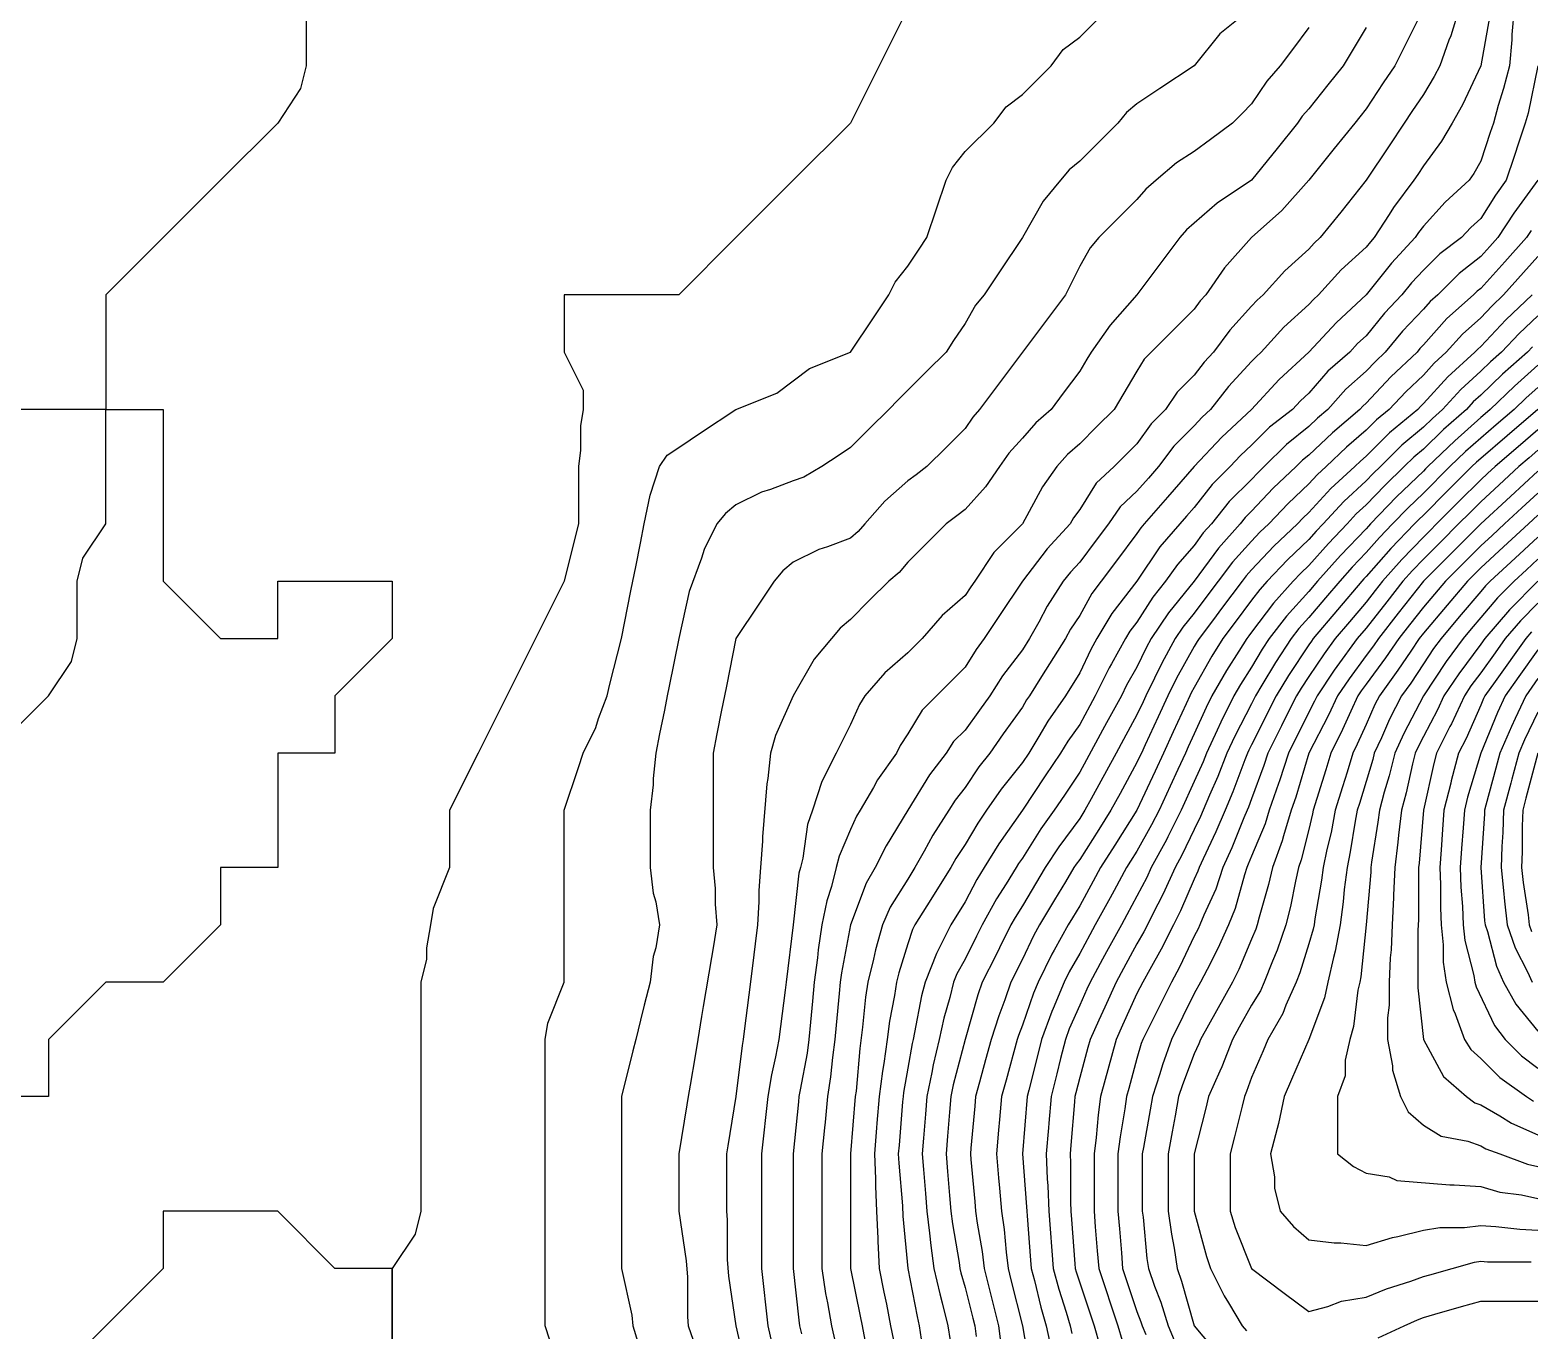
# Model space of a CAD drawing. Header units: inches. Extents: x 794995 to 811195, y 2485918 to 2508058.
# Drawn here: x 797295 to 798081, y 2490656 to 2491337 of the extents above; entities that cross this region are included whole.
import ezdxf

# ---------------------------------------------------------------- set-up
doc = ezdxf.new("R2010")
doc.units = ezdxf.units.IN
doc.header["$MEASUREMENT"] = 0
doc.layers.add('contour', color=7, linetype='Continuous')

msp = doc.modelspace()

# ---------------------------------------------------------------- linework, layer by layer
at = {"layer": 'contour'}
for points in [[(797440.16, 2491348.36), (797440.16, 2491318.36), (797437.16, 2491306.36), (797425.16, 2491288.36), (797395.16, 2491258.36), (797365.16, 2491228.36), (797335.16, 2491198.36), (797335.16, 2491138.36), (797365.16, 2491138.36), (797365.16, 2491048.36), (797395.16, 2491018.36), (797425.16, 2491018.36), (797425.16, 2491048.36), (797485.16, 2491048.36), (797485.16, 2491018.36), (797455.16, 2490988.36), (797455.16, 2490958.36), (797425.16, 2490958.36), (797425.16, 2490928.36), (797425.16, 2490898.36), (797395.16, 2490898.36), (797395.16, 2490868.36), (797365.16, 2490838.36), (797335.16, 2490838.36), (797305.16, 2490808.36), (797305.16, 2490778.36), (797215.16, 2490778.36)], [(797755.16, 2491348.36), (797740.16, 2491318.36), (797725.16, 2491288.36), (797695.16, 2491258.36), (797665.16, 2491228.36), (797635.16, 2491198.36), (797575.16, 2491198.36), (797575.16, 2491168.36), (797585.16, 2491148.36), (797585.16, 2491138.36), (797583.73, 2491129.79), (797583.73, 2491116.93), (797582.66, 2491108.36), (797582.66, 2491078.36), (797581.16, 2491072.36), (797575.16, 2491048.36), (797560.16, 2491018.36), (797545.16, 2490988.36), (797530.16, 2490958.36), (797515.16, 2490928.36), (797515.16, 2490898.36), (797506.59, 2490876.93), (797505.16, 2490868.36), (797503.16, 2490856.36), (797503.16, 2490850.36), (797500.16, 2490838.36), (797500.16, 2490718.36), (797497.16, 2490706.36), (797485.16, 2490688.36), (797485.16, 2490568.36)], [(797567.66, 2490650.86), (797565.16, 2490658.36), (797565.16, 2490808.36), (797566.59, 2490816.93), (797575.16, 2490838.36), (797575.16, 2490928.36), (797582.66, 2490950.86), (797585.16, 2490958.36), (797591.83, 2490971.7), (797593.16, 2490976.36), (797597.66, 2490988.36), (797599.16, 2490994.36), (797605.16, 2491018.36), (797610.16, 2491043.36), (797611.16, 2491048.36), (797612.66, 2491055.86), (797615.16, 2491068.36), (797617.16, 2491078.36), (797620.16, 2491093.36), (797625.16, 2491108.36), (797629.16, 2491114.36), (797635.16, 2491118.36), (797647.16, 2491126.36), (797665.16, 2491138.36), (797686.59, 2491146.93), (797703.73, 2491159.79), (797725.16, 2491168.36), (797737.16, 2491186.36), (797745.16, 2491198.36), (797748.49, 2491205.03), (797755.16, 2491213.36), (797761.16, 2491222.36), (797765.16, 2491228.36), (797775.16, 2491258.36), (797778.49, 2491265.03), (797785.16, 2491273.36), (797800.16, 2491288.36), (797806.59, 2491296.93), (797815.16, 2491303.36), (797830.16, 2491318.36), (797836.59, 2491326.93), (797845.16, 2491333.36), (797860.16, 2491348.36)], [(797935.16, 2491348.36), (797918.49, 2491335.03), (797905.16, 2491318.36), (797887.16, 2491306.36), (797875.16, 2491298.36), (797869.7, 2491293.82), (797865.16, 2491288.36), (797855.16, 2491278.36), (797845.16, 2491268.36), (797839.7, 2491263.82), (797835.16, 2491258.36), (797826.07, 2491247.45), (797815.16, 2491228.36), (797803.16, 2491210.36), (797795.16, 2491198.36), (797790.61, 2491192.91), (797785.16, 2491183.36), (797779.16, 2491174.36), (797775.16, 2491168.36), (797765.16, 2491158.36), (797755.16, 2491148.36), (797750.16, 2491143.36), (797745.16, 2491138.36), (797735.16, 2491128.36), (797725.16, 2491118.36), (797719.16, 2491114.36), (797710.16, 2491108.36), (797700.61, 2491102.91), (797695.16, 2491100.86), (797683.16, 2491096.36), (797678.49, 2491095.03), (797665.16, 2491088.36), (797659.7, 2491083.82), (797655.16, 2491078.36), (797648.49, 2491065.03), (797647.16, 2491060.36), (797640.61, 2491042.91), (797635.16, 2491018.36), (797630.16, 2490993.36), (797629.16, 2490988.36), (797627.66, 2490980.86), (797625.16, 2490968.36), (797623.16, 2490958.36), (797621.83, 2490945.03), (797621.83, 2490941.7), (797620.16, 2490928.36), (797620.16, 2490898.36), (797621.83, 2490885.03), (797623.16, 2490880.36), (797625.16, 2490868.36), (797623.16, 2490856.36), (797621.83, 2490851.7), (797620.16, 2490838.36), (797617.16, 2490826.36), (797615.16, 2490818.36), (797612.66, 2490808.36), (797611.16, 2490802.36), (797605.16, 2490778.36), (797605.16, 2490688.36), (797610.61, 2490663.82), (797611.16, 2490658.36), (797613.73, 2490649.79)], [(798025.16, 2491348.36), (798010.16, 2491318.36), (798004.16, 2491309.36), (797995.16, 2491295.86), (797991.83, 2491291.69), (797989.16, 2491288.36), (797978.49, 2491275.03), (797965.16, 2491258.36), (797951.04, 2491242.48), (797935.16, 2491228.36), (797921.04, 2491212.48), (797911.16, 2491198.36), (797908.32, 2491195.2), (797905.16, 2491190.86), (797882.66, 2491168.36), (797878.91, 2491164.61), (797875.16, 2491158.36), (797863.16, 2491138.36), (797854.16, 2491129.36), (797845.16, 2491120.36), (797838.84, 2491114.68), (797833.16, 2491108.36), (797825.75, 2491097.77), (797815.16, 2491078.36), (797800.16, 2491063.36), (797790.16, 2491048.36), (797788.16, 2491045.36), (797785.16, 2491040.86), (797773.16, 2491030.36), (797762.66, 2491018.36), (797755.16, 2491010.86), (797743.16, 2491000.36), (797732.66, 2490988.36), (797729.77, 2490983.75), (797725.16, 2490973.36), (797717.66, 2490958.36), (797710.16, 2490943.36), (797705.16, 2490928.36), (797702.66, 2490920.86), (797700.16, 2490903.36), (797698.91, 2490898.36), (797698.16, 2490895.36), (797695.16, 2490868.36), (797691.41, 2490838.36), (797690.87, 2490834.07), (797688.49, 2490815.03), (797687.66, 2490808.36), (797685.93, 2490799.13), (797683.73, 2490789.79), (797681.83, 2490778.36), (797678.49, 2490748.36), (797678.49, 2490688.36), (797681.83, 2490658.36), (797684.25, 2490647.45)], [(798043.91, 2491348.36), (798039.44, 2491334.08), (798038.49, 2491331.7), (798033.73, 2491318.36), (798030.87, 2491312.65), (798025.16, 2491303.36), (798019.16, 2491294.36), (798015.16, 2491288.36), (798007.16, 2491276.36), (797995.16, 2491258.36), (797981.83, 2491241.7), (797971.16, 2491228.36), (797968.02, 2491225.5), (797965.16, 2491222.36), (797952.53, 2491210.99), (797941.16, 2491198.36), (797938.02, 2491195.5), (797935.16, 2491192.36), (797923.73, 2491179.79), (797915.16, 2491168.36), (797910.38, 2491163.14), (797905.16, 2491156.36), (797896.16, 2491147.36), (797890.16, 2491138.36), (797882.66, 2491130.86), (797875.16, 2491120.36), (797869.16, 2491114.36), (797863.16, 2491108.36), (797853.73, 2491099.79), (797845.16, 2491085.86), (797842, 2491081.52), (797840.16, 2491078.36), (797828.2, 2491065.32), (797815.16, 2491048.36), (797803.16, 2491030.36), (797795.16, 2491018.36), (797790.87, 2491012.65), (797785.16, 2491003.36), (797770.16, 2490988.36), (797762.66, 2490980.86), (797755.16, 2490968.36), (797751.16, 2490962.36), (797749.16, 2490958.36), (797739.28, 2490944.24), (797737.16, 2490940.36), (797730.16, 2490928.36), (797728.32, 2490925.2), (797725.16, 2490918.36), (797719.16, 2490904.36), (797717.66, 2490898.36), (797715.16, 2490888.36), (797712.66, 2490880.86), (797710.16, 2490868.36), (797708.2, 2490855.32), (797707.79, 2490850.99), (797706.07, 2490838.36), (797705.16, 2490828.36), (797704.16, 2490817.36), (797703.34, 2490808.36), (797702.36, 2490801.16), (797698.69, 2490781.89), (797698.16, 2490778.36), (797697.89, 2490775.63), (797695.16, 2490748.36), (797695.16, 2490688.36), (797698.02, 2490661.22), (797698.49, 2490658.36), (797699.44, 2490654.07)], [(798059.77, 2491343.75), (798055.16, 2491318.36), (798045.69, 2491297.84), (798040.16, 2491288.36), (798034.63, 2491278.89), (798025.16, 2491265.86), (798022.16, 2491261.36), (798020.16, 2491258.36), (798009.44, 2491244.08), (798007.16, 2491240.36), (797999.44, 2491228.36), (797997.38, 2491226.14), (797995.16, 2491223.36), (797982.12, 2491211.4), (797970.16, 2491198.36), (797967.56, 2491195.96), (797965.16, 2491193.36), (797952.12, 2491181.4), (797940.16, 2491168.36), (797937.56, 2491165.96), (797935.16, 2491163.36), (797923.16, 2491150.36), (797913.73, 2491138.36), (797909.3, 2491134.22), (797905.16, 2491129.79), (797894.44, 2491119.07), (797886.41, 2491108.36), (797881.16, 2491102.36), (797875.16, 2491095.5), (797866.27, 2491087.25), (797860.16, 2491078.36), (797853.73, 2491069.79), (797845.16, 2491058.36), (797840.36, 2491053.16), (797836.59, 2491048.36), (797828.2, 2491035.32), (797823.73, 2491026.93), (797818.91, 2491018.36), (797815.16, 2491012.36), (797804.72, 2490998.8), (797798.02, 2490988.36), (797792.66, 2490980.86), (797785.16, 2490970.36), (797779.16, 2490964.36), (797775.16, 2490958.36), (797766.59, 2490946.93), (797755.16, 2490928.36), (797743.73, 2490909.79), (797738.02, 2490898.36), (797733.34, 2490890.18), (797725.16, 2490868.36), (797720.36, 2490843.16), (797719.7, 2490838.36), (797719.16, 2490832.36), (797717.66, 2490815.86), (797716.98, 2490808.36), (797715.69, 2490798.89), (797714.72, 2490788.8), (797713.16, 2490778.36), (797711.83, 2490765.03), (797711.52, 2490762), (797710.16, 2490748.36), (797710.16, 2490688.36), (797712.12, 2490675.32), (797713.16, 2490670.36), (797715.16, 2490658.36), (797720.87, 2490632.65)], [(798072.66, 2491348.36), (798071.52, 2491334.73), (798071.52, 2491332), (798070.16, 2491318.36), (798067.16, 2491306.36), (798064.39, 2491297.59), (798061.83, 2491288.36), (798060.16, 2491283.36), (798055.16, 2491268.36), (798051.63, 2491261.89), (798049.16, 2491258.36), (798036.59, 2491246.93), (798025.16, 2491234.36), (798022.55, 2491230.97), (798020.87, 2491228.36), (798008.49, 2491215.03), (797995.16, 2491198.36), (797979.56, 2491183.96), (797965.16, 2491168.36), (797949.56, 2491153.96), (797935.16, 2491138.36), (797919.64, 2491123.88), (797905.16, 2491108.36), (797891.16, 2491092.36), (797878.91, 2491078.36), (797877.16, 2491076.36), (797875.16, 2491073.36), (797864.44, 2491059.07), (797856.41, 2491048.36), (797851.59, 2491041.93), (797845.16, 2491030.36), (797840.36, 2491023.16), (797837.66, 2491018.36), (797825.16, 2490998.36), (797818.91, 2490988.36), (797817.38, 2490986.14), (797815.16, 2490982.36), (797805.16, 2490968.36), (797798.02, 2490958.36), (797792.36, 2490951.16), (797785.16, 2490940.36), (797779.94, 2490933.58), (797776.59, 2490928.36), (797768.2, 2490915.32), (797763.73, 2490906.93), (797758.91, 2490898.36), (797755.16, 2490892.36), (797745.93, 2490877.59), (797741.83, 2490868.36), (797738.2, 2490855.32), (797737.16, 2490850.36), (797734.16, 2490838.36), (797732.98, 2490830.54), (797731.48, 2490814.68), (797729.96, 2490803.56), (797728.02, 2490781.22), (797727.66, 2490778.36), (797725.16, 2490748.36), (797725.16, 2490688.36), (797730.16, 2490663.36), (797731.16, 2490658.36), (797732.66, 2490650.86)], [(797965.16, 2491338.36), (797956.59, 2491326.93), (797950.16, 2491318.36), (797943.16, 2491310.36), (797935.16, 2491298.36), (797930.16, 2491293.36), (797925.16, 2491288.36), (797913.73, 2491279.79), (797905.16, 2491273.36), (797895.93, 2491267.59), (797885.16, 2491258.36), (797879.77, 2491253.75), (797875.16, 2491248.36), (797865.16, 2491238.36), (797855.16, 2491228.36), (797850.61, 2491222.91), (797845.16, 2491213.36), (797837.66, 2491198.36), (797815.16, 2491168.36), (797792.66, 2491138.36), (797789.16, 2491134.36), (797785.16, 2491128.36), (797775.16, 2491118.36), (797765.16, 2491108.36), (797759.44, 2491104.07), (797755.16, 2491100.86), (797743.16, 2491090.36), (797732.66, 2491078.36), (797729.16, 2491074.36), (797725.16, 2491070.86), (797713.16, 2491066.36), (797708.49, 2491065.03), (797695.16, 2491058.36), (797689.7, 2491053.82), (797685.16, 2491048.36), (797677.16, 2491036.36), (797665.16, 2491018.36), (797660.16, 2490993.36), (797659.16, 2490988.36), (797657.66, 2490980.86), (797655.16, 2490968.36), (797653.16, 2490958.36), (797653.16, 2490898.36), (797654.25, 2490887.45), (797654.25, 2490879.27), (797655.16, 2490868.36), (797653.16, 2490856.36), (797652.3, 2490851.22), (797648.02, 2490825.5), (797647.16, 2490820.36), (797645.16, 2490808.36), (797643.73, 2490799.79), (797641.16, 2490784.36), (797640.16, 2490778.36), (797639.44, 2490774.07), (797635.16, 2490748.36), (797635.16, 2490718.36), (797639.16, 2490692.36), (797639.77, 2490683.75), (797639.77, 2490662.98), (797640.16, 2490658.36), (797642.66, 2490650.86)], [(797995.16, 2491338.36), (797983.16, 2491318.36), (797975.16, 2491308.36), (797965.16, 2491295.86), (797961.63, 2491291.89), (797959.16, 2491288.36), (797948.49, 2491275.03), (797935.16, 2491258.36), (797917.16, 2491246.36), (797905.16, 2491235.86), (797901.16, 2491232.36), (797897.66, 2491228.36), (797875.16, 2491198.36), (797861.04, 2491182.48), (797851.16, 2491168.36), (797848.91, 2491164.61), (797845.16, 2491158.36), (797836.59, 2491146.93), (797830.16, 2491138.36), (797822.22, 2491131.3), (797815.16, 2491123.36), (797808.1, 2491115.42), (797803.16, 2491108.36), (797795.75, 2491097.77), (797785.16, 2491085.86), (797780.87, 2491082.65), (797775.16, 2491078.36), (797765.16, 2491068.36), (797755.16, 2491058.36), (797750.54, 2491052.98), (797745.16, 2491048.36), (797735.16, 2491038.36), (797725.16, 2491028.36), (797719.7, 2491023.82), (797715.16, 2491018.36), (797706.07, 2491007.45), (797695.16, 2490988.36), (797685.93, 2490967.59), (797683.16, 2490958.36), (797681.83, 2490945.03), (797681.31, 2490942.21), (797679.01, 2490914.51), (797679.01, 2490912.21), (797678.02, 2490898.36), (797677.16, 2490886.36), (797677.16, 2490880.36), (797676.41, 2490868.36), (797675.16, 2490858.36), (797673.73, 2490846.93), (797671.83, 2490831.69), (797669.44, 2490812.65), (797668.91, 2490808.36), (797668.32, 2490805.2), (797665.16, 2490778.36), (797660.87, 2490752.65), (797660.16, 2490748.36), (797660.16, 2490718.36), (797660.54, 2490713.75), (797660.54, 2490692.98), (797661.16, 2490684.36), (797665.16, 2490658.36), (797670.61, 2490633.82)], [(798085.16, 2491318.36), (798079.94, 2491293.58), (798078.49, 2491288.36), (798075.16, 2491278.36), (798072.66, 2491270.86), (798068.49, 2491258.36), (798062.9, 2491250.62), (798055.16, 2491238.36), (798049.94, 2491233.58), (798045.16, 2491228.36), (798033.73, 2491219.79), (798025.16, 2491211.22), (798018.95, 2491204.57), (798013.91, 2491198.36), (798004.84, 2491188.68), (797995.16, 2491176.93), (797990.71, 2491172.81), (797986.59, 2491168.36), (797975.16, 2491158.36), (797965.16, 2491146.93), (797960.71, 2491142.81), (797956.59, 2491138.36), (797944.53, 2491128.99), (797935.16, 2491119.61), (797929.35, 2491114.17), (797923.91, 2491108.36), (797914.53, 2491098.99), (797905.16, 2491086.93), (797901.16, 2491082.36), (797897.66, 2491078.36), (797887.16, 2491066.36), (797875.16, 2491048.36), (797862.03, 2491031.49), (797854.16, 2491018.36), (797850.97, 2491012.56), (797845.16, 2491000.36), (797837.66, 2490988.36), (797828.49, 2490975.03), (797823.73, 2490966.93), (797818.49, 2490958.36), (797815.16, 2490953.36), (797804.05, 2490939.47), (797796.41, 2490928.36), (797791.83, 2490921.69), (797785.16, 2490910.36), (797780.36, 2490903.16), (797777.66, 2490898.36), (797765.16, 2490878.36), (797758.91, 2490868.36), (797757.66, 2490865.86), (797755.16, 2490858.36), (797750.36, 2490843.16), (797749.16, 2490838.36), (797748.1, 2490831.3), (797745.56, 2490817.96), (797744.25, 2490808.36), (797742.53, 2490795.73), (797741.83, 2490791.7), (797740.16, 2490778.36), (797739.01, 2490764.51), (797738.8, 2490762), (797737.66, 2490748.36), (797738.2, 2490735.32), (797738.2, 2490731.4), (797738.8, 2490718.36), (797739.44, 2490704.08), (797739.44, 2490702.65), (797740.16, 2490688.36), (797742.66, 2490675.86), (797743.91, 2490669.61), (797746.16, 2490658.36), (797747.66, 2490650.86)], [(798085.16, 2491258.36), (798072.43, 2491241.09), (798064.16, 2491228.36), (798059.9, 2491223.62), (798055.16, 2491218.36), (798043.91, 2491209.61), (798032.66, 2491198.36), (798028.69, 2491194.83), (798025.16, 2491190.86), (798014.25, 2491179.27), (798005.16, 2491168.36), (798000.02, 2491163.5), (797995.16, 2491158.36), (797984.57, 2491148.95), (797975.16, 2491138.36), (797969.77, 2491133.75), (797965.16, 2491129.36), (797953.49, 2491120.03), (797941.83, 2491108.36), (797938.4, 2491105.12), (797935.16, 2491101.69), (797923.49, 2491090.03), (797914.16, 2491078.36), (797909.9, 2491073.62), (797905.16, 2491067.11), (797896.34, 2491057.19), (797890.16, 2491048.36), (797883.49, 2491040.03), (797875.16, 2491026.93), (797871.41, 2491022.11), (797869.16, 2491018.36), (797861.83, 2491005.03), (797860.61, 2491002.91), (797853.34, 2490988.36), (797850.45, 2490983.07), (797845.16, 2490973.36), (797838.95, 2490964.57), (797835.16, 2490958.36), (797827.16, 2490946.36), (797815.16, 2490928.36), (797802.75, 2490910.78), (797795.16, 2490898.36), (797791.37, 2490892.15), (797785.16, 2490880.36), (797777.66, 2490868.36), (797770.16, 2490853.36), (797764.16, 2490838.36), (797762.36, 2490831.16), (797758.69, 2490811.89), (797757.89, 2490808.36), (797757.38, 2490806.14), (797755.16, 2490793.36), (797752.94, 2490780.58), (797752.66, 2490778.36), (797752.43, 2490775.63), (797750.54, 2490752.98), (797750.16, 2490748.36), (797750.36, 2490743.56), (797752.3, 2490721.22), (797752.55, 2490715.75), (797755.16, 2490688.36), (797759.96, 2490663.16), (797761.16, 2490658.36), (797762.22, 2490651.3)], [(798081.52, 2491232), (798079.16, 2491228.36), (798067.79, 2491215.73), (798055.16, 2491201.69), (798053.28, 2491200.24), (798051.41, 2491198.36), (798037.51, 2491186.01), (798025.16, 2491172.11), (798023.34, 2491170.18), (798021.83, 2491168.36), (798008.13, 2491155.39), (797995.16, 2491141.69), (797993.39, 2491140.13), (797991.83, 2491138.36), (797977.47, 2491126.05), (797965.16, 2491114.36), (797961.83, 2491111.69), (797958.49, 2491108.36), (797946.51, 2491097.01), (797935.16, 2491085.03), (797931.83, 2491081.69), (797929.16, 2491078.36), (797917.79, 2491065.73), (797905.16, 2491048.36), (797891.66, 2491031.86), (797882.66, 2491018.36), (797880.02, 2491013.5), (797875.16, 2491003.36), (797869.7, 2490993.82), (797866.98, 2490988.36), (797859.28, 2490974.24), (797857.16, 2490970.36), (797848.69, 2490954.83), (797845.16, 2490948.36), (797837.16, 2490936.36), (797831.83, 2490928.36), (797824.84, 2490918.68), (797815.16, 2490903.36), (797813.09, 2490900.43), (797811.83, 2490898.36), (797806.59, 2490889.79), (797801.61, 2490881.91), (797794.16, 2490868.36), (797791.16, 2490862.36), (797785.16, 2490850.36), (797780.87, 2490842.65), (797779.16, 2490838.36), (797777.16, 2490830.36), (797774.05, 2490819.47), (797771.52, 2490808.36), (797768.49, 2490795.03), (797767.79, 2490790.99), (797765.16, 2490778.36), (797764.39, 2490769.13), (797763.34, 2490756.54), (797762.66, 2490748.36), (797763.34, 2490740.18), (797764.39, 2490727.59), (797765.16, 2490718.36), (797766.59, 2490706.93), (797767.16, 2490700.36), (797768.8, 2490688.36), (797771.83, 2490675.03), (797773.16, 2490670.36), (797776.16, 2490658.36), (797777.33, 2490650.54)], [(798085.16, 2491218.36), (798067.16, 2491198.36), (798061.01, 2491192.51), (798055.16, 2491186.36), (798045.69, 2491177.84), (798037.16, 2491168.36), (798030.87, 2491162.65), (798025.16, 2491156.36), (798015.93, 2491147.59), (798007.16, 2491138.36), (798000.61, 2491132.91), (797995.16, 2491127.45), (797984.92, 2491118.61), (797974.16, 2491108.36), (797969.44, 2491104.07), (797965.16, 2491099.36), (797954.39, 2491089.13), (797944.16, 2491078.36), (797939.55, 2491073.97), (797935.16, 2491069.36), (797925.16, 2491058.36), (797917.66, 2491048.36), (797912.3, 2491041.22), (797905.16, 2491031.7), (797899.16, 2491024.36), (797895.16, 2491018.36), (797888.13, 2491005.39), (797884.39, 2490997.59), (797879.77, 2490988.36), (797878.32, 2490985.2), (797875.16, 2490978.36), (797868.1, 2490965.42), (797864.25, 2490958.36), (797851.16, 2490934.36), (797847.89, 2490928.36), (797846.83, 2490926.7), (797845.16, 2490924.07), (797834.25, 2490909.27), (797827.16, 2490898.36), (797815.16, 2490878.36), (797811.29, 2490872.23), (797809.16, 2490868.36), (797803.16, 2490856.36), (797801.16, 2490852.36), (797794.16, 2490838.36), (797791.83, 2490831.69), (797785.16, 2490808.36), (797778.95, 2490784.57), (797777.66, 2490778.36), (797776.98, 2490770.18), (797775.93, 2490757.59), (797775.16, 2490748.36), (797775.93, 2490739.13), (797776.98, 2490726.54), (797777.66, 2490718.36), (797778.49, 2490711.69), (797782, 2490691.52), (797782.43, 2490688.36), (797782.94, 2490686.14), (797785.16, 2490678.36), (797789.16, 2490662.36), (797790.16, 2490658.36), (797790.87, 2490652.65)], [(798082.16, 2491198.36), (798068.33, 2491185.19), (798055.16, 2491171.36), (798053.58, 2491169.94), (798052.16, 2491168.36), (798038.02, 2491155.5), (798025.16, 2491141.36), (798023.62, 2491139.9), (798022.16, 2491138.36), (798007.43, 2491126.09), (797995.16, 2491113.82), (797992.23, 2491111.29), (797989.16, 2491108.36), (797976.59, 2491096.93), (797965.16, 2491084.36), (797962.08, 2491081.44), (797959.16, 2491078.36), (797946.87, 2491066.65), (797935.16, 2491054.36), (797932.3, 2491051.22), (797930.16, 2491048.36), (797919.44, 2491034.08), (797915.16, 2491028.36), (797907.66, 2491018.36), (797906.7, 2491016.82), (797905.16, 2491014.07), (797895.93, 2490997.59), (797891.31, 2490988.36), (797886.21, 2490977.31), (797879.44, 2490962.65), (797877.47, 2490958.36), (797876.74, 2490956.78), (797875.16, 2490953.36), (797866.34, 2490937.19), (797861.52, 2490928.36), (797855.16, 2490918.36), (797845.16, 2490902.65), (797843.34, 2490900.18), (797842.16, 2490898.36), (797837.66, 2490890.86), (797832.03, 2490881.49), (797824.16, 2490868.36), (797820.97, 2490862.56), (797815.16, 2490850.36), (797809.16, 2490838.36), (797805.93, 2490829.13), (797802.75, 2490820.78), (797798.8, 2490808.36), (797795.87, 2490797.65), (797792.66, 2490785.86), (797790.61, 2490778.36), (797790.16, 2490773.36), (797788.16, 2490751.36), (797787.89, 2490748.36), (797788.16, 2490745.36), (797790.16, 2490723.36), (797790.61, 2490718.36), (797791.48, 2490712.05), (797794.05, 2490697.25), (797795.16, 2490688.36), (797802.66, 2490658.36), (797804.05, 2490647.25)], [(798085.16, 2491187.45), (798075.39, 2491178.13), (798066.07, 2491168.36), (798060.27, 2491163.25), (798055.16, 2491158.36), (798044.72, 2491148.8), (798035.16, 2491138.36), (798029.86, 2491133.66), (798025.16, 2491129.13), (798013.91, 2491119.61), (798002.66, 2491108.36), (797998.83, 2491104.69), (797995.16, 2491100.86), (797983.42, 2491090.1), (797972.66, 2491078.36), (797968.99, 2491074.53), (797965.16, 2491070.18), (797954, 2491059.52), (797943.34, 2491048.36), (797939.44, 2491044.07), (797935.16, 2491038.36), (797926.59, 2491026.93), (797920.16, 2491018.36), (797914.39, 2491009.13), (797905.16, 2490992.65), (797903.62, 2490989.9), (797902.85, 2490988.36), (797900.87, 2490984.07), (797894.11, 2490969.41), (797889.01, 2490958.36), (797884.63, 2490948.89), (797875.16, 2490928.36), (797863.49, 2490910.03), (797856.07, 2490898.36), (797852.22, 2490891.3), (797845.16, 2490878.36), (797841.41, 2490872.11), (797839.16, 2490868.36), (797831.83, 2490855.03), (797830.61, 2490852.91), (797823.34, 2490838.36), (797820.97, 2490832.56), (797815.16, 2490815.86), (797813.09, 2490810.43), (797812.43, 2490808.36), (797806.59, 2490786.93), (797804.25, 2490778.36), (797803.16, 2490766.36), (797802.66, 2490760.86), (797801.52, 2490748.36), (797802.66, 2490735.86), (797803.16, 2490730.36), (797804.25, 2490718.36), (797805.56, 2490708.76), (797806.59, 2490696.93), (797807.66, 2490688.36), (797809.16, 2490682.36), (797815.16, 2490658.36), (797819.6, 2490632.81)], [(798082.37, 2491171.15), (798079.7, 2491168.36), (798066.65, 2491156.87), (798055.16, 2491145.86), (798051.25, 2491142.27), (798047.66, 2491138.36), (798035.75, 2491127.77), (798025.16, 2491117.59), (798020.16, 2491113.36), (798015.16, 2491108.36), (798004.96, 2491098.57), (797995.16, 2491088.36), (797989.94, 2491083.58), (797985.16, 2491078.36), (797975.37, 2491068.15), (797965.16, 2491056.54), (797960.97, 2491052.55), (797956.98, 2491048.36), (797946.59, 2491036.93), (797935.16, 2491021.69), (797933.73, 2491019.79), (797932.66, 2491018.36), (797928.49, 2491011.69), (797921.99, 2491001.53), (797914.39, 2490988.36), (797911.31, 2490982.21), (797905.16, 2490968.36), (797902, 2490961.52), (797900.54, 2490958.36), (797896.59, 2490949.79), (797892.53, 2490940.99), (797886.7, 2490928.36), (797882.85, 2490920.67), (797875.16, 2490906.93), (797871.83, 2490901.69), (797869.7, 2490898.36), (797863.16, 2490886.36), (797861.04, 2490882.48), (797853.34, 2490868.36), (797850.45, 2490863.07), (797845.16, 2490853.36), (797839.7, 2490843.82), (797836.98, 2490838.36), (797831.31, 2490824.51), (797830.61, 2490822.91), (797825.16, 2490808.36), (797823.16, 2490800.36), (797818.49, 2490781.69), (797817.66, 2490778.36), (797815.16, 2490748.36), (797817.38, 2490720.58), (797817.47, 2490718.36), (797817.66, 2490715.86), (797819.44, 2490692.65), (797819.77, 2490688.36), (797821.48, 2490682.05), (797824.84, 2490668.04), (797827.66, 2490658.36), (797830.68, 2490643.88)], [(798085.16, 2491161.44), (798072.91, 2491150.61), (798060.16, 2491138.36), (798057.47, 2491136.05), (798055.16, 2491134.07), (798041.57, 2491121.95), (798027.47, 2491108.36), (798026.31, 2491107.21), (798025.16, 2491106.05), (798011.04, 2491092.48), (797997.47, 2491078.36), (797996.34, 2491077.18), (797995.16, 2491075.86), (797981.69, 2491061.83), (797969.77, 2491048.36), (797965.16, 2491042.91), (797953.42, 2491030.1), (797944.39, 2491018.36), (797940.74, 2491012.78), (797935.16, 2491003.36), (797929.31, 2490994.22), (797925.93, 2490988.36), (797919.01, 2490974.51), (797917.16, 2490970.36), (797911.59, 2490958.36), (797909.77, 2490953.75), (797905.16, 2490943.36), (797898.24, 2490928.36), (797891.31, 2490914.51), (797890.56, 2490912.96), (797882.66, 2490898.36), (797880.3, 2490893.22), (797875.16, 2490883.36), (797869.86, 2490873.65), (797866.98, 2490868.36), (797859.28, 2490854.24), (797857.16, 2490850.36), (797850.61, 2490838.36), (797848.91, 2490834.61), (797845.16, 2490826.36), (797839.7, 2490813.82), (797837.66, 2490808.36), (797835.16, 2490798.36), (797833.16, 2490790.36), (797830.16, 2490778.36), (797829.01, 2490764.51), (797828.8, 2490762), (797827.66, 2490748.36), (797828.2, 2490735.32), (797828.49, 2490731.7), (797829.01, 2490718.36), (797831.31, 2490688.36), (797834.25, 2490677.45), (797838.1, 2490665.42), (797840.16, 2490658.36), (797841.02, 2490654.22)], [(798085.16, 2491149.9), (798079.04, 2491144.48), (798072.66, 2491138.36), (798063.24, 2491130.28), (798055.16, 2491123.36), (798047.23, 2491116.29), (798039.01, 2491108.36), (798025.16, 2491094.51), (798016.92, 2491086.6), (798009.01, 2491078.36), (798002.22, 2491071.3), (797995.16, 2491063.36), (797987.81, 2491055.71), (797981.31, 2491048.36), (797973.91, 2491039.61), (797965.16, 2491029.27), (797959.94, 2491023.58), (797955.93, 2491018.36), (797947.72, 2491005.8), (797940.61, 2490993.82), (797937.3, 2490988.36), (797936.59, 2490986.93), (797935.16, 2490984.07), (797926.38, 2490967.14), (797922.3, 2490958.36), (797917.47, 2490946.05), (797913.16, 2490936.36), (797909.77, 2490928.36), (797908.4, 2490925.12), (797905.16, 2490918.36), (797898.67, 2490904.85), (797895.16, 2490898.36), (797888.87, 2490884.65), (797886.07, 2490879.27), (797878.8, 2490864.72), (797875.16, 2490858.36), (797868.1, 2490845.42), (797864.25, 2490838.36), (797858.28, 2490825.24), (797855.16, 2490818.36), (797850.61, 2490808.36), (797849.44, 2490804.07), (797845.16, 2490788.36), (797843.16, 2490780.36), (797842.66, 2490778.36), (797842.43, 2490775.63), (797840.54, 2490752.98), (797840.16, 2490748.36), (797840.36, 2490743.56), (797840.36, 2490723.16), (797840.54, 2490718.36), (797840.87, 2490714.07), (797842.66, 2490690.86), (797842.85, 2490688.36), (797843.34, 2490686.54), (797845.16, 2490680.86), (797852.66, 2490658.36), (797855.75, 2490647.77)], [(798085.16, 2491138.36), (798069.01, 2491124.51), (798055.16, 2491112.65), (798052.89, 2491110.63), (798050.54, 2491108.36), (798037.85, 2491095.67), (798025.16, 2491082.98), (798022.81, 2491080.71), (798020.54, 2491078.36), (798008.1, 2491065.42), (797995.16, 2491050.86), (797993.93, 2491049.59), (797992.85, 2491048.36), (797967.47, 2491018.36), (797966.49, 2491017.03), (797965.16, 2491015.03), (797954.49, 2490999.03), (797948.02, 2490988.36), (797935.16, 2490962.65), (797933.7, 2490959.82), (797933.02, 2490958.36), (797931.63, 2490954.83), (797925.43, 2490938.09), (797921.31, 2490928.36), (797916.51, 2490917.01), (797909.77, 2490902.98), (797907.66, 2490898.36), (797907.03, 2490896.49), (797905.16, 2490892.36), (797897.89, 2490875.63), (797894.25, 2490868.36), (797887.89, 2490855.63), (797881.83, 2490845.03), (797878.16, 2490838.36), (797875.16, 2490832.36), (797867.66, 2490815.86), (797864.25, 2490808.36), (797856.07, 2490778.36), (797854.76, 2490768.76), (797853.73, 2490756.93), (797852.66, 2490748.36), (797852.66, 2490718.36), (797853.34, 2490710.18), (797854.39, 2490697.59), (797855.16, 2490688.36), (797865.16, 2490658.36), (797867.42, 2490650.62)], [(798085.16, 2491127.65), (798074.77, 2491118.75), (798062.66, 2491108.36), (798058.76, 2491104.76), (798055.16, 2491101.44), (798043.62, 2491089.9), (798032.08, 2491078.36), (798028.62, 2491074.9), (798025.16, 2491071.44), (798013.84, 2491059.68), (798003.73, 2491048.36), (797999.96, 2491043.56), (797995.16, 2491037.45), (797986.41, 2491027.11), (797979.01, 2491018.36), (797973.16, 2491010.36), (797965.16, 2490998.36), (797961.16, 2490992.36), (797958.73, 2490988.36), (797952.3, 2490975.5), (797950.87, 2490972.65), (797943.73, 2490958.36), (797941.65, 2490951.88), (797935.16, 2490934.36), (797933.54, 2490929.98), (797932.85, 2490928.36), (797931.16, 2490924.36), (797924.87, 2490908.65), (797920.16, 2490898.36), (797916.41, 2490887.11), (797910.16, 2490873.36), (797908.16, 2490868.36), (797907.23, 2490866.29), (797905.16, 2490862.36), (797897.42, 2490846.1), (797893.16, 2490838.36), (797878.16, 2490808.36), (797877.38, 2490806.14), (797875.16, 2490798.36), (797870.87, 2490782.65), (797869.7, 2490778.36), (797868.84, 2490772.05), (797866.27, 2490757.25), (797865.16, 2490748.36), (797865.16, 2490718.36), (797865.93, 2490709.13), (797866.98, 2490696.54), (797867.66, 2490688.36), (797875.16, 2490665.86), (797877.23, 2490660.43), (797877.89, 2490658.36), (797879.77, 2490653.75)], [(798085.16, 2491116.93), (798080.54, 2491112.98), (798075.16, 2491108.36), (798064.76, 2491098.76), (798055.16, 2491089.9), (798049.39, 2491084.13), (798043.62, 2491078.36), (798034.39, 2491069.13), (798025.16, 2491059.9), (798019.5, 2491054.02), (798014.44, 2491048.36), (798005.96, 2491037.56), (797995.16, 2491023.82), (797990.54, 2491018.36), (797979.83, 2491003.69), (797978.49, 2491001.7), (797969.44, 2490988.36), (797968.09, 2490985.44), (797965.16, 2490979.79), (797954.44, 2490958.36), (797949.75, 2490943.77), (797949.28, 2490942.48), (797944.39, 2490928.36), (797942.22, 2490921.3), (797935.16, 2490904.36), (797933.45, 2490900.08), (797932.66, 2490898.36), (797931.41, 2490894.61), (797926.59, 2490876.93), (797923.16, 2490868.36), (797917.57, 2490855.95), (797911.83, 2490845.03), (797908.49, 2490838.36), (797905.16, 2490832.36), (797893.16, 2490808.36), (797888.49, 2490795.03), (797887.16, 2490790.36), (797883.34, 2490778.36), (797882.08, 2490771.44), (797878.49, 2490751.69), (797877.89, 2490748.36), (797877.89, 2490718.36), (797878.32, 2490715.2), (797880.38, 2490693.58), (797881.16, 2490688.36), (797884.39, 2490679.13), (797887.57, 2490670.78), (797891.52, 2490658.36), (797895.48, 2490648.68)], [(798085.16, 2491106.05), (798070.76, 2491092.76), (798055.16, 2491078.36), (798025.16, 2491048.36), (798011.96, 2491031.56), (798001.59, 2491018.36), (797998.99, 2491014.53), (797995.16, 2491009.36), (797986.22, 2490997.3), (797980.16, 2490988.36), (797975.4, 2490978.12), (797965.16, 2490958.36), (797958.3, 2490935.22), (797955.93, 2490928.36), (797951.83, 2490915.03), (797951.16, 2490912.36), (797946.07, 2490898.36), (797944.05, 2490889.47), (797939.16, 2490872.36), (797938.16, 2490868.36), (797937.38, 2490866.14), (797935.16, 2490860.86), (797928.49, 2490845.03), (797925.16, 2490838.36), (797908.49, 2490808.36), (797907.56, 2490805.96), (797905.16, 2490800.86), (797898.95, 2490784.57), (797896.98, 2490778.36), (797895.16, 2490768.36), (797893.62, 2490759.9), (797891.52, 2490748.36), (797891.52, 2490718.36), (797893.16, 2490706.36), (797894.57, 2490698.95), (797896.16, 2490688.36), (797898.49, 2490681.69), (797905.16, 2490658.36), (797918.8, 2490642)], [(798085.16, 2491094.51), (798076.76, 2491086.76), (798067.66, 2491078.36), (798061.16, 2491072.36), (798055.16, 2491066.82), (798045.93, 2491057.59), (798036.7, 2491048.36), (798025.16, 2491034.73), (798017.96, 2491025.56), (798012.3, 2491018.36), (798005.37, 2491008.15), (797995.16, 2490994.36), (797992.61, 2490990.91), (797990.87, 2490988.36), (797987.16, 2490980.36), (797982.85, 2490970.67), (797976.7, 2490958.36), (797973.98, 2490949.54), (797967.47, 2490928.36), (797967.09, 2490926.43), (797965.16, 2490918.36), (797961.16, 2490902.36), (797959.7, 2490898.36), (797958.1, 2490891.3), (797955.56, 2490877.96), (797953.16, 2490868.36), (797948.49, 2490855.03), (797946.07, 2490849.27), (797941.83, 2490838.36), (797939.77, 2490833.75), (797935.16, 2490826.36), (797928.73, 2490814.79), (797925.16, 2490808.36), (797919.56, 2490793.96), (797918.49, 2490791.7), (797912.66, 2490778.36), (797911.16, 2490772.36), (797905.16, 2490748.36), (797905.16, 2490718.36), (797911.48, 2490694.68), (797913.73, 2490688.36), (797920.87, 2490674.08), (797923.16, 2490670.36), (797930.16, 2490658.36), (797932.43, 2490655.63)], [(798085.16, 2491082.98), (798080.16, 2491078.36), (798067.16, 2491066.36), (798055.16, 2491055.28), (798051.7, 2491051.82), (798048.24, 2491048.36), (798037.66, 2491035.86), (798025.16, 2491021.09), (798023.02, 2491018.36), (798018.49, 2491011.69), (798011.83, 2491001.7), (798002.08, 2490988.36), (797999.77, 2490983.75), (797995.16, 2490973.36), (797990.54, 2490962.98), (797988.24, 2490958.36), (797985.16, 2490948.36), (797982.81, 2490940.71), (797979.01, 2490928.36), (797976.77, 2490916.75), (797974.63, 2490907.84), (797972.66, 2490898.36), (797971.83, 2490891.69), (797968.32, 2490871.52), (797967.89, 2490868.36), (797967.47, 2490866.05), (797965.16, 2490858.36), (797960.36, 2490843.16), (797958.49, 2490838.36), (797953.16, 2490826.36), (797951.52, 2490822), (797943.73, 2490808.36), (797941.16, 2490802.36), (797935.16, 2490788.36), (797932.55, 2490780.97), (797931.41, 2490778.36), (797930.16, 2490773.36), (797926.16, 2490757.36), (797923.91, 2490748.36), (797923.91, 2490718.36), (797926.59, 2490709.79), (797935.16, 2490688.36), (797952.3, 2490675.5), (797965.16, 2490665.86), (797975.16, 2490668.36), (797982.3, 2490671.22), (797995.16, 2490673.36), (798005.75, 2490677.77), (798018.49, 2490681.69), (798025.16, 2490684.07), (798028.49, 2490685.03), (798040.16, 2490688.36), (798051.83, 2490691.69), (798055.16, 2490692.11), (798058.69, 2490691.89), (798081.63, 2490691.89)], [(798085.16, 2491071.44), (798073.16, 2491060.36), (798060.16, 2491048.36), (798057.66, 2491045.86), (798055.16, 2491042.91), (798043.91, 2491029.61), (798034.39, 2491018.36), (798030.49, 2491013.03), (798025.16, 2491005.03), (798018.49, 2490995.03), (798013.62, 2490988.36), (798007.47, 2490976.05), (798003.16, 2490966.36), (797999.44, 2490958.36), (797998.59, 2490954.93), (797995.16, 2490943.36), (797991.63, 2490931.89), (797990.54, 2490928.36), (797989.44, 2490922.65), (797986.88, 2490906.64), (797985.16, 2490898.36), (797983.73, 2490886.93), (797983.16, 2490880.36), (797981.52, 2490868.36), (797979.01, 2490854.51), (797978.02, 2490851.22), (797975.16, 2490838.36), (797973.34, 2490830.18), (797965.16, 2490808.36), (797956.16, 2490787.36), (797952.3, 2490778.36), (797949.28, 2490764.24), (797948.49, 2490761.7), (797945.16, 2490748.36), (797947.16, 2490736.36), (797947.16, 2490730.36), (797950.16, 2490718.36), (797957.16, 2490710.36), (797965.16, 2490703.36), (797978.49, 2490701.7), (797981.83, 2490701.7), (797995.16, 2490700.36), (798009.01, 2490704.51), (798011.83, 2490705.03), (798025.16, 2490708.36), (798033.73, 2490709.79), (798046.59, 2490709.79), (798055.16, 2490710.86), (798063.16, 2490710.36), (798075.69, 2490708.89), (798085.16, 2490708.36)], [(798085.16, 2491059.9), (798079.16, 2491054.36), (798072.66, 2491048.36), (798063.91, 2491039.61), (798055.16, 2491029.27), (798050.16, 2491023.36), (798045.93, 2491018.36), (798037.16, 2491006.36), (798025.16, 2490988.36), (798014.92, 2490968.61), (798010.16, 2490958.36), (798007.16, 2490946.36), (798004.63, 2490937.84), (798002.08, 2490928.36), (798001.37, 2490922.15), (797998.02, 2490901.22), (797997.66, 2490898.36), (797997.56, 2490895.96), (797995.16, 2490868.36), (797992.43, 2490841.09), (797991.83, 2490838.36), (797990.87, 2490834.07), (797988.49, 2490815.03), (797986.59, 2490808.36), (797984.25, 2490797.45), (797984.25, 2490789.27), (797980.16, 2490778.36), (797980.16, 2490748.36), (797988.49, 2490741.69), (797995.16, 2490738.36), (798007.16, 2490736.36), (798011.31, 2490734.51), (798039.01, 2490732.21), (798041.31, 2490732.21), (798055.16, 2490731.22), (798065.16, 2490728.36), (798076.59, 2490726.93), (798085.16, 2490725.03)], [(798085.16, 2491048.36), (798070.16, 2491033.36), (798057.3, 2491018.36), (798055.16, 2491015.36), (798043.67, 2490999.85), (798035.87, 2490988.36), (798032.48, 2490981.04), (798025.16, 2490966.93), (798022.23, 2490961.29), (798020.87, 2490958.36), (798019.44, 2490952.65), (798016.07, 2490937.45), (798013.62, 2490928.36), (798012.12, 2490915.32), (798011.83, 2490911.7), (798010.16, 2490898.36), (798009.56, 2490883.96), (798009.44, 2490882.65), (798008.8, 2490868.36), (798008.2, 2490855.32), (798007.79, 2490850.99), (798007.16, 2490838.36), (798007.16, 2490826.36), (798006.41, 2490819.61), (798006.41, 2490808.36), (798009.01, 2490794.51), (798009.01, 2490792.21), (798013.16, 2490778.36), (798017.16, 2490770.36), (798025.16, 2490763.36), (798034.39, 2490757.59), (798048.49, 2490755.03), (798055.16, 2490752.65), (798057.89, 2490751.09), (798065.16, 2490748.36), (798079.7, 2490742.91), (798085.16, 2490741.69)], [(798085.16, 2491036.82), (798075.93, 2491027.59), (798068.02, 2491018.36), (798062.66, 2491010.86), (798055.16, 2491000.36), (798050.05, 2490993.47), (798046.59, 2490988.36), (798039.79, 2490973.73), (798039.01, 2490972.21), (798032.08, 2490958.36), (798030.61, 2490952.91), (798025.16, 2490928.36), (798022.94, 2490900.58), (798022.66, 2490898.36), (798022.55, 2490895.75), (798022.55, 2490870.97), (798022.3, 2490865.5), (798022.3, 2490841.22), (798022.16, 2490838.36), (798022.16, 2490835.36), (798025.16, 2490808.36), (798035.75, 2490788.95), (798047.66, 2490778.36), (798052, 2490775.2), (798055.16, 2490774.07), (798065.16, 2490768.36), (798071.31, 2490764.51), (798085.16, 2490758.36)], [(798081.7, 2491021.82), (798078.73, 2491018.36), (798062.66, 2490995.86), (798057.3, 2490988.36), (798056.62, 2490986.9), (798055.16, 2490983.36), (798047.47, 2490966.05), (798043.62, 2490958.36), (798039.7, 2490943.82), (798039.44, 2490942.65), (798035.87, 2490928.36), (798035.16, 2490918.36), (798034.39, 2490907.59), (798033.73, 2490898.36), (798034.05, 2490889.47), (798034.05, 2490877.25), (798034.39, 2490868.36), (798035.59, 2490857.93), (798035.59, 2490848.8), (798037.16, 2490838.36), (798040.76, 2490823.96), (798041.83, 2490821.7), (798046.59, 2490808.36), (798049.94, 2490803.14), (798055.16, 2490798.36), (798065.16, 2490788.36), (798079.16, 2490778.36), (798082.85, 2490776.05)], [(798085.16, 2491012.36), (798075.16, 2490998.36), (798068.02, 2490988.36), (798063.94, 2490979.58), (798055.16, 2490958.36), (798048.3, 2490935.22), (798046.59, 2490928.36), (798045.93, 2490919.13), (798045.16, 2490908.36), (798044.44, 2490898.36), (798044.81, 2490888.02), (798045.56, 2490877.96), (798045.93, 2490868.36), (798046.88, 2490860.08), (798051.63, 2490841.89), (798052.16, 2490838.36), (798052.76, 2490835.96), (798062.36, 2490815.56), (798068.02, 2490808.36), (798076.59, 2490799.79), (798085.16, 2490793.36)], [(798085.16, 2490997.36), (798078.73, 2490988.36), (798073.16, 2490976.36), (798071.21, 2490972.31), (798065.16, 2490958.36), (798063.05, 2490950.47), (798057.89, 2490931.09), (798057.16, 2490928.36), (798057.09, 2490926.43), (798055.16, 2490898.36), (798057.23, 2490870.43), (798057.47, 2490868.36), (798058.69, 2490864.83), (798063.43, 2490846.64), (798067.16, 2490838.36), (798073.55, 2490826.75), (798085.16, 2490812.65)], [(798085.16, 2490979.79), (798078.18, 2490965.34), (798075.16, 2490958.36), (798071.52, 2490944.73), (798070.95, 2490942.57), (798067.16, 2490928.36), (798066.77, 2490916.75), (798066.27, 2490909.47), (798065.87, 2490898.36), (798067.16, 2490886.36), (798067.57, 2490880.78), (798069.01, 2490868.36), (798073.16, 2490856.36), (798079.7, 2490843.82), (798082.16, 2490838.36)], [(798085.16, 2490958.36), (798078.84, 2490934.68), (798077.16, 2490928.36), (798076.88, 2490920.08), (798076.88, 2490906.64), (798076.59, 2490898.36), (798077.42, 2490890.62), (798079.94, 2490873.58), (798080.54, 2490868.36), (798081.73, 2490864.93)], [(797485.16, 2490598.36), (797485.16, 2490688.36), (797455.16, 2490688.36), (797425.16, 2490718.36), (797365.16, 2490718.36), (797365.16, 2490688.36), (797335.16, 2490658.36), (797305.16, 2490628.36)], [(798001.48, 2490652.05), (798015.16, 2490658.36), (798022, 2490661.52), (798025.16, 2490662.65), (798031.16, 2490664.36), (798045.16, 2490668.36), (798055.16, 2490671.22), (798085.16, 2490671.22)]]:
    msp.add_lwpolyline(points, dxfattribs=at)
msp.add_lwpolyline([(797275.16, 2490958.36), (797305.16, 2490988.36), (797317.16, 2491006.36), (797320.16, 2491018.36), (797320.16, 2491048.36), (797323.16, 2491060.36), (797335.16, 2491078.36), (797335.16, 2491138.36), (797185.16, 2491138.36), (797185.16, 2491108.36), (797185.16, 2491078.36), (797155.16, 2491048.36), (797155.16, 2490988.36), (797173.16, 2490976.36), (797197.16, 2490970.36), (797215.16, 2490958.36)], close=True, dxfattribs=at)

doc.saveas('drawing.dxf')
